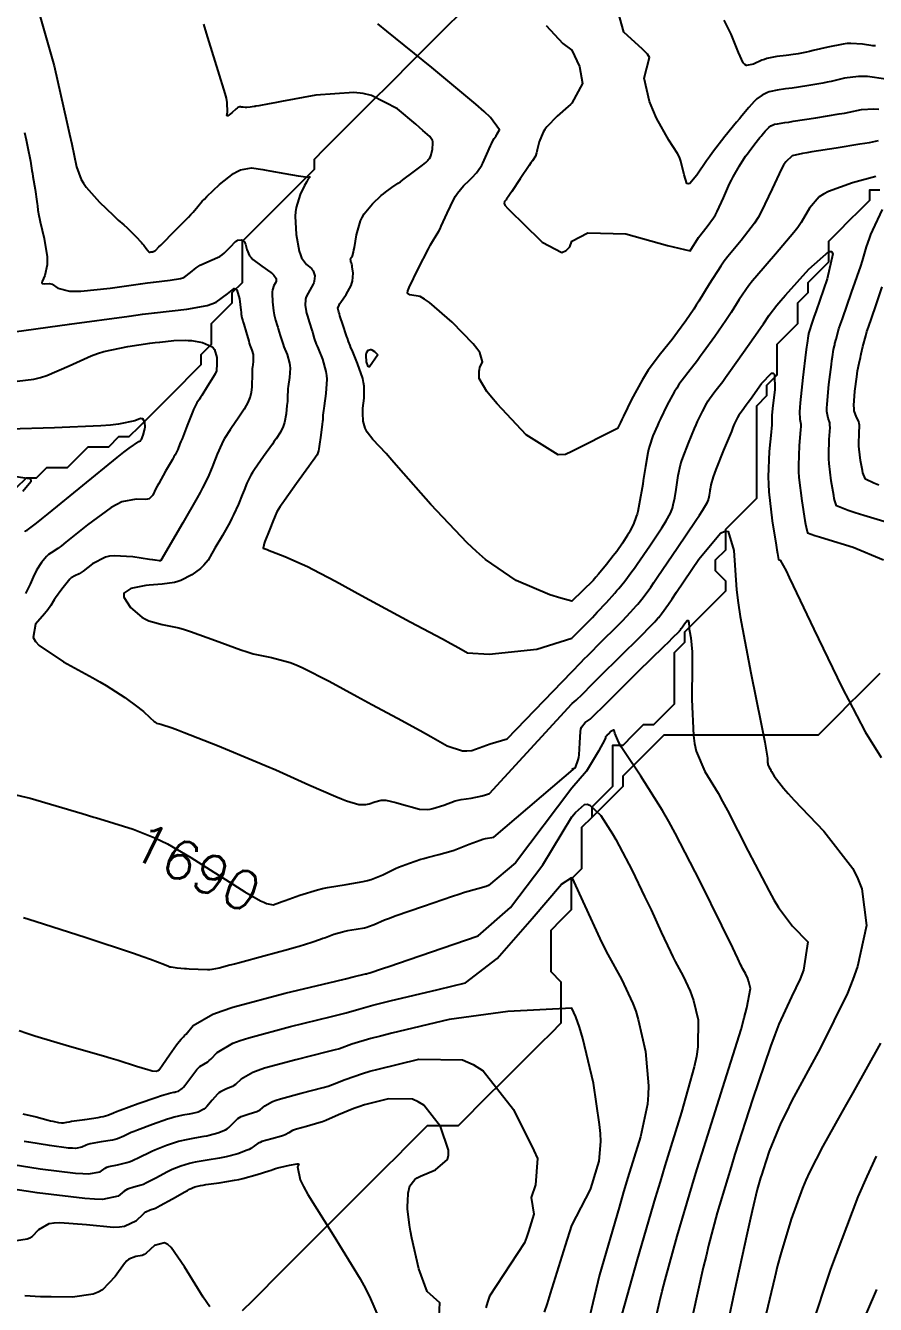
# Model space of a CAD drawing. Header units: metres. Extents: x 837475 to 838479, y 1189012 to 1191015.
# Drawn here: x 837946.9 to 838029.5, y 1190327.7 to 1190452 of the extents above; entities that cross this region are included whole.
import ezdxf

# ---------------------------------------------------------------- set-up
doc = ezdxf.new("R2010")
doc.units = ezdxf.units.M
doc.header["$LTSCALE"] = 0.3
for name, color, linetype in [('COTAS 10', 1, 'Continuous'), ('COTAS INT', 252, 'Continuous'), ('DRENAJE', 5, 'Continuous')]:
    doc.layers.add(name, color=color, linetype=linetype)
doc.styles.get("Standard").update_dxf_attribs({"font": 'simplex.shx'})

msp = doc.modelspace()

# ---------------------------------------------------------------- linework, layer by layer
at = {"layer": 'COTAS 10'}
for points in [[(838029.79, 1190440.8), (838028.89, 1190440.62), (838028.48, 1190440.55), (838028, 1190440.47), (838025.68, 1190440.1), (838023.34, 1190439.72), (838022.84, 1190439.63), (838022.42, 1190439.56), (838021.43, 1190439.35), (838020.8, 1190438.77), (838020.59, 1190438.45), (838020.38, 1190438.07), (838019.48, 1190436.12), (838018.42, 1190433.9), (838018.1, 1190433.34), (838017.77, 1190432.81), (838016.47, 1190431.12), (838015.16, 1190429.55), (838014.82, 1190429.09), (838014.48, 1190428.62), (838013.35, 1190426.87), (838012.35, 1190425.21), (838012.1, 1190424.81), (838011.86, 1190424.44), (838011.09, 1190423.29), (838010.29, 1190422.19), (838010.03, 1190421.85), (838009.75, 1190421.5), (838008.63, 1190420.09), (838007.44, 1190418.49), (838007.13, 1190418.02), (838006.83, 1190417.53), (838005.82, 1190415.66), (838005.02, 1190414.03), (838004.86, 1190413.7), (838004.72, 1190413.42), (838004.44, 1190412.82), (838000, 1190410.59), (837999.4, 1190410.32), (837998.67, 1190410.28), (837995.56, 1190412.21), (837992.75, 1190415.23), (837992.21, 1190415.87), (837991.76, 1190416.42), (837991.01, 1190417.71), (837991, 1190418.4), (837991.03, 1190418.58), (837991.07, 1190418.75), (837991.31, 1190419.32), (837991.05, 1190420.23), (837990.78, 1190420.62), (837990.42, 1190421.07), (837988.38, 1190423.16), (837986.16, 1190425.07), (837985.69, 1190425.41), (837985.27, 1190425.66), (837984.27, 1190425.83), (837984.03, 1190425.99), (837984.08, 1190426.22), (837984.2, 1190426.54), (837985.06, 1190428.37), (837986.07, 1190430.3), (837986.27, 1190430.68), (837986.45, 1190431), (837986.82, 1190431.59), (837987.09, 1190432.01), (837987.2, 1190432.23), (837987.32, 1190432.49), (837987.89, 1190433.76), (837988.53, 1190435.12), (837988.71, 1190435.42), (837988.88, 1190435.7), (837989.49, 1190436.44), (837990.05, 1190436.97), (837990.19, 1190437.1), (837990.32, 1190437.24), (837990.75, 1190437.7), (837991.14, 1190438.24), (837991.25, 1190438.43), (837991.36, 1190438.63), (837991.76, 1190439.5), (837992.11, 1190440.33), (837992.2, 1190440.51), (837992.27, 1190440.66), (837992.47, 1190441.03), (837992.64, 1190441.3), (837992.69, 1190441.39), (837992.75, 1190441.48), (837992.96, 1190441.87), (837992.1, 1190443.06), (837991.48, 1190443.66), (837990.68, 1190444.37), (837986.41, 1190447.92), (837982.03, 1190451.46), (837981.16, 1190452.17)], [(838029.83, 1190407.34), (838029.37, 1190407.51), (838028.54, 1190407.92), (838028.35, 1190408.35), (838028.3, 1190408.53), (838028.25, 1190408.74), (838028.06, 1190409.71), (838027.93, 1190410.82), (838027.91, 1190411.11), (838027.91, 1190411.39), (838027.94, 1190412.35), (838027.96, 1190413.15), (838027.94, 1190413.33), (838027.9, 1190413.5), (838027.67, 1190413.95), (838027.46, 1190414.54), (838027.43, 1190414.79), (838027.42, 1190415.08), (838027.52, 1190416.45), (838027.69, 1190417.85), (838027.74, 1190418.16), (838027.78, 1190418.44), (838027.93, 1190419.18), (838028.06, 1190419.74), (838028.1, 1190419.92), (838028.14, 1190420.1), (838028.29, 1190420.8), (838028.57, 1190421.85), (838028.69, 1190422.25), (838028.84, 1190422.69), (838029.51, 1190424.65), (838030.17, 1190426.62)], [(837945.29, 1190417.35), (837947.72, 1190417.64), (837948.36, 1190417.79), (837948.99, 1190417.98), (837951.15, 1190418.92), (837953.29, 1190419.91), (837953.91, 1190420.13), (837954.53, 1190420.32), (837956.86, 1190420.82), (837959, 1190421.12), (837959.5, 1190421.18), (837959.97, 1190421.24), (837961.33, 1190421.39), (837962.43, 1190421.42), (837962.73, 1190421.4), (837963.04, 1190421.38), (837964.11, 1190421.2), (837964.97, 1190420.82), (837965.14, 1190420.67), (837965.27, 1190420.5), (837965.49, 1190419.73), (837965.49, 1190418.98), (837965.49, 1190418.83), (837965.48, 1190418.7), (837965.47, 1190418.43), (837965.33, 1190418.14), (837965.25, 1190417.99), (837965.14, 1190417.81), (837964.6, 1190416.94), (837964.04, 1190416.05), (837963.92, 1190415.86), (837963.82, 1190415.7), (837963.57, 1190415.34), (837963.34, 1190414.89), (837963.25, 1190414.67), (837963.14, 1190414.41), (837962.62, 1190413.13), (837962.12, 1190411.84), (837962.01, 1190411.57), (837961.92, 1190411.33), (837961.7, 1190410.79), (837961.45, 1190410.28), (837961.33, 1190410.07), (837961.19, 1190409.82), (837960.53, 1190408.68), (837959.86, 1190407.49), (837959.72, 1190407.23), (837959.59, 1190406.99), (837959.29, 1190406.34), (837958.93, 1190406), (837958.77, 1190405.95), (837958.58, 1190405.92), (837957.66, 1190405.97), (837956.27, 1190405.7), (837955.78, 1190405.46), (837955.24, 1190405.16), (837952.95, 1190403.48), (837950.83, 1190401.77), (837950.41, 1190401.44), (837950.06, 1190401.18), (837949.39, 1190400.74), (837949.14, 1190400.59), (837949.04, 1190400.5), (837948.94, 1190400.39), (837948.48, 1190399.82), (837947.99, 1190399.07), (837947.87, 1190398.84), (837947.75, 1190398.61), (837947.35, 1190397.71), (837946.9, 1190396.78)], [(838000, 1190379.7), (838000.35, 1190379.88), (838000.63, 1190380.61), (838000.68, 1190380.85), (838000.72, 1190381.12), (838000.77, 1190382.27), (838000.84, 1190383.36), (838000.89, 1190383.59), (838000.95, 1190383.79), (838001.29, 1190384.24), (838001.69, 1190384.51), (838001.79, 1190384.59), (838001.89, 1190384.68), (838002.22, 1190384.99), (838003.07, 1190385.84), (838003.49, 1190386.26), (838003.99, 1190386.76), (838006.5, 1190389.23), (838008.95, 1190391.64), (838009.42, 1190392.1), (838009.8, 1190392.48), (838010.43, 1190393.1), (838010.47, 1190393.14), (838010.48, 1190393.15), (838010.48, 1190393.16), (838010.51, 1190393.19), (838010.59, 1190393.31), (838010.64, 1190393.38), (838010.69, 1190393.45), (838010.96, 1190393.85), (838011.22, 1190394.16), (838011.27, 1190394.18), (838011.31, 1190394.18), (838011.37, 1190393.95), (838011.4, 1190393.48), (838011.42, 1190393.33), (838011.45, 1190393.17), (838011.58, 1190392.49), (838011.69, 1190391.12), (838011.7, 1190390.52), (838011.71, 1190389.82), (838011.68, 1190386.48), (838011.83, 1190383), (838011.94, 1190382.2), (838012.1, 1190381.48), (838012.94, 1190379.48), (838014.22, 1190377.37), (838014.66, 1190376.57), (838015.14, 1190375.69), (838017.14, 1190371.74), (838019.17, 1190367.86), (838019.65, 1190367.02), (838020.1, 1190366.27), (838021.46, 1190364.44), (838022.93, 1190362.93), (838022.52, 1190360.17), (838022.37, 1190359.76), (838022.2, 1190359.33), (838021.34, 1190357.59), (838020.12, 1190354.91), (838019.72, 1190353.88), (838019.3, 1190352.74), (838017.56, 1190347.59), (838015.86, 1190342.28), (838015.48, 1190341.04), (838015.12, 1190339.9), (838014.13, 1190336.58), (838013.3, 1190333.42), (838013.05, 1190332.37), (838012.78, 1190331.25), (838011.74, 1190326.58)], [(837942.31, 1190378.06), (837947.36, 1190376.89), (837952.41, 1190375.4), (837953.55, 1190375.05), (837953.8, 1190374.98), (837954.57, 1190374.74), (837957.36, 1190373.87), (837959.48, 1190373.04), (837960.09, 1190372.75), (837960.7, 1190372.44), (837962.98, 1190371.12), (837965.21, 1190369.71), (837965.79, 1190369.34), (837966.35, 1190368.99), (837968.24, 1190367.8), (837969.74, 1190366.92), (837970.06, 1190366.77), (837970.34, 1190366.65), (837970.83, 1190366.56), (837970.98, 1190366.54), (837971.6, 1190366.76), (837971.86, 1190366.85), (837972.16, 1190366.96), (837973.58, 1190367.47), (837975.29, 1190367.99), (837975.78, 1190368.11), (837976.27, 1190368.22), (837978.07, 1190368.51), (837979.74, 1190368.78), (837980.14, 1190368.88), (837980.51, 1190368.99), (837981.63, 1190369.45), (837982.6, 1190369.94), (837982.88, 1190370.07), (837983.16, 1190370.19), (837984.22, 1190370.59), (837985.33, 1190370.95), (837985.63, 1190371.04), (837985.95, 1190371.13), (837987.09, 1190371.43), (837988.25, 1190371.75), (837988.57, 1190371.85), (837988.89, 1190371.96), (837990.04, 1190372.41), (837991.11, 1190372.82), (837991.37, 1190372.9), (837991.62, 1190372.96), (837992.43, 1190373.09), (838000.35, 1190379.88)], [(837944.89, 1190341.4), (837948.34, 1190340.87), (837951.78, 1190340.44), (837952.47, 1190340.39), (837953.04, 1190340.38), (837954.16, 1190340.58), (837954.64, 1190340.93), (837954.81, 1190341.01), (837955.01, 1190341.08), (837955.84, 1190341.26), (837956.76, 1190341.46), (837957, 1190341.53), (837957.23, 1190341.62), (837958.05, 1190342.01), (837958.92, 1190342.46), (837959.19, 1190342.58), (837959.48, 1190342.71), (837960.62, 1190343.16), (837961.79, 1190343.54), (837962.09, 1190343.62), (837962.39, 1190343.69), (837963.37, 1190343.88), (837964.28, 1190344.02), (837964.52, 1190344.07), (837964.76, 1190344.12), (837965.61, 1190344.36), (837966.34, 1190344.66), (837966.51, 1190344.76), (837966.67, 1190344.87), (837967.1, 1190345.31), (837967.54, 1190345.74), (837967.7, 1190345.84), (837967.88, 1190345.93), (837968.64, 1190346.19), (837969.4, 1190346.44), (837969.58, 1190346.52), (837969.73, 1190346.6), (837970.18, 1190346.97), (837970.93, 1190347.4), (837971.28, 1190347.53), (837971.69, 1190347.67), (837973.71, 1190348.21), (837975.83, 1190348.77), (837976.32, 1190348.91), (837976.76, 1190349.06), (837977.98, 1190349.54), (837979.65, 1190350.13), (837980.36, 1190350.34), (837981.2, 1190350.56), (837985.13, 1190351.53), (837989.38, 1190351.44), (837990.41, 1190351), (837991.38, 1190350.38), (837994.34, 1190346.63), (837996.32, 1190342.64), (837996.66, 1190341.86), (837996.48, 1190339.31), (837996.05, 1190338.07), (837996.3, 1190336.46), (837995.78, 1190334.75), (837995.6, 1190334.19), (837995.39, 1190333.66), (837992, 1190328.48), (837991.81, 1190327.9), (837991.65, 1190327.33)]]:
    msp.add_lwpolyline(points, dxfattribs=at)
at = {"layer": 'COTAS INT'}
for points in [[(838030.52, 1190446.8), (838028.74, 1190447.04), (838028.3, 1190447.06), (838027.88, 1190447.05), (838026.51, 1190446.88), (838025.21, 1190446.58), (838024.81, 1190446.5), (838024.41, 1190446.42), (838022.85, 1190446.15), (838021.41, 1190445.93), (838021.08, 1190445.88), (838020.78, 1190445.84), (838019.95, 1190445.72), (838019.34, 1190445.6), (838019.18, 1190445.55), (838019.02, 1190445.5), (838018.5, 1190445.24), (838018, 1190444.87), (838017.86, 1190444.75), (838017.71, 1190444.61), (838017.2, 1190444.05), (838016.52, 1190443.23), (838016.29, 1190442.94), (838016.02, 1190442.61), (838014.88, 1190441.21), (838013.68, 1190439.66), (838013.37, 1190439.25), (838013.09, 1190438.85), (838012.16, 1190437.46), (838011.46, 1190436.66), (838011.32, 1190436.62), (838011.19, 1190436.66), (838010.92, 1190437.49), (838010.61, 1190438.84), (838010.46, 1190439.21), (838010.28, 1190439.57), (838009.43, 1190440.88), (838008.25, 1190442.99), (838007.87, 1190443.86), (838007.56, 1190444.61), (838007.04, 1190446.9), (838007.54, 1190448.89), (838007.37, 1190449.22), (838006.87, 1190449.72), (838005.05, 1190451.38), (838004.28, 1190454.16)], [(837948.21, 1190453.32), (837949.68, 1190448.08), (837950.94, 1190442.61), (837951.2, 1190441.46), (837951.41, 1190440.48), (837951.86, 1190438.28), (837952.31, 1190437.05), (837952.53, 1190436.69), (837952.8, 1190436.31), (837954.1, 1190434.85), (837955.42, 1190433.58), (837955.69, 1190433.32), (837955.93, 1190433.1), (837956.45, 1190432.64), (837956.79, 1190432.33), (837956.91, 1190432.22), (837957.05, 1190432.09), (837957.62, 1190431.5), (837958.17, 1190430.91), (837958.29, 1190430.78), (837958.4, 1190430.66), (837958.65, 1190430.34), (837958.79, 1190430.15), (837958.81, 1190430.11), (837958.84, 1190430.08), (837958.89, 1190430.01), (837958.95, 1190429.99), (837958.97, 1190429.99), (837958.99, 1190429.99), (837959.1, 1190430), (837959.21, 1190430.01), (837959.24, 1190430.02), (837959.26, 1190430.02), (837959.32, 1190430.03), (837959.36, 1190430.03), (837959.37, 1190430.04), (837959.38, 1190430.04), (837959.4, 1190430.06), (837959.42, 1190430.07), (837959.43, 1190430.08), (837959.44, 1190430.08), (837959.47, 1190430.1), (837959.51, 1190430.12), (837959.52, 1190430.12), (837959.53, 1190430.13), (837959.56, 1190430.16), (837959.87, 1190430.48), (837960.06, 1190430.67), (837961.5, 1190432.11), (837962.74, 1190433.37), (837962.99, 1190433.64), (837963.21, 1190433.87), (837963.65, 1190434.41), (837964.09, 1190434.92), (837964.3, 1190435.14), (837964.54, 1190435.38), (837965.76, 1190436.55), (837967.12, 1190437.63), (837967.47, 1190437.83), (837967.8, 1190437.98), (837968.87, 1190438.16), (837969.97, 1190438.01), (837970.31, 1190437.95), (837970.67, 1190437.89), (837972.11, 1190437.63), (837973.4, 1190437.39), (837973.67, 1190437.35), (837973.89, 1190437.32), (837974.36, 1190437.28), (837974.52, 1190437.29), (837974.54, 1190437.29), (837974.55, 1190437.28), (837974.52, 1190437.23), (837974.44, 1190437.16), (837974.42, 1190437.14), (837974.41, 1190437.12), (837974.35, 1190437.05), (837974.21, 1190436.78), (837974.13, 1190436.63), (837974.04, 1190436.46), (837973.59, 1190435.57), (837973.2, 1190434.31), (837973.14, 1190433.9), (837973.11, 1190433.47), (837973.21, 1190431.7), (837973.52, 1190430.07), (837973.62, 1190429.73), (837973.74, 1190429.44), (837974.23, 1190428.77), (837974.69, 1190428.39), (837974.78, 1190428.27), (837974.86, 1190428.15), (837975.02, 1190427.68), (837974.98, 1190427.16), (837974.94, 1190427.01), (837974.88, 1190426.86), (837974.55, 1190426.29), (837974.22, 1190425.71), (837974.17, 1190425.55), (837974.12, 1190425.39), (837974.09, 1190424.83), (837974.18, 1190424.22), (837974.22, 1190424.04), (837974.27, 1190423.85), (837974.5, 1190423.1), (837974.73, 1190422.4), (837974.79, 1190422.23), (837974.84, 1190422.07), (837974.98, 1190421.59), (837975.17, 1190421.04), (837975.25, 1190420.84), (837975.34, 1190420.61), (837975.76, 1190419.58), (837976.11, 1190418.36), (837976.16, 1190418), (837976.19, 1190417.63), (837976.1, 1190416.24), (837975.93, 1190415.03), (837975.89, 1190414.78), (837975.87, 1190414.57), (837975.82, 1190414.12), (837975.79, 1190413.69), (837975.77, 1190413.5), (837975.75, 1190413.27), (837975.61, 1190412.17), (837975.45, 1190411.07), (837975.41, 1190410.85), (837975.37, 1190410.66), (837975.25, 1190410.26), (837974.88, 1190409.73), (837974.68, 1190409.46), (837974.44, 1190409.13), (837973.26, 1190407.49), (837972.08, 1190405.84), (837971.85, 1190405.52), (837971.66, 1190405.25), (837971.33, 1190404.73), (837971.18, 1190404.35), (837971.1, 1190404.17), (837971.02, 1190403.95), (837970.58, 1190402.89), (837970.18, 1190401.86), (837970.11, 1190401.66), (837970.06, 1190401.49), (837970.02, 1190401.21), (837970.39, 1190401.06), (837970.59, 1190400.98), (837970.84, 1190400.88), (837972.1, 1190400.39), (837973.81, 1190399.66), (837974.33, 1190399.41), (837974.88, 1190399.14), (837977.05, 1190397.98), (837979.56, 1190396.59), (837980.33, 1190396.17), (837981.13, 1190395.74), (837984.28, 1190394.05), (837987.43, 1190392.37), (837988.23, 1190391.94), (837989.01, 1190391.52), (837989.87, 1190391.04), (837991.98, 1190390.91), (837996.62, 1190391.38), (838000, 1190392.44), (838000.07, 1190392.51), (838000.33, 1190392.79), (838001.2, 1190393.65), (838002.01, 1190394.47), (838002.24, 1190394.72), (838002.48, 1190394.97), (838003.36, 1190395.92), (838004.18, 1190396.84), (838004.38, 1190397.07), (838004.57, 1190397.29), (838005.17, 1190398), (838005.85, 1190398.92), (838006.1, 1190399.27), (838006.37, 1190399.66), (838007.59, 1190401.44), (838008.74, 1190403.18), (838008.97, 1190403.54), (838009.17, 1190403.86), (838009.6, 1190404.6), (838009.78, 1190405.08), (838009.82, 1190405.24), (838009.86, 1190405.4), (838010.01, 1190406.1), (838010.14, 1190406.9), (838010.18, 1190407.13), (838010.21, 1190407.36), (838010.34, 1190408.25), (838010.58, 1190409.3), (838010.68, 1190409.63), (838010.79, 1190409.99), (838011.33, 1190411.42), (838011.94, 1190412.84), (838012.08, 1190413.18), (838012.23, 1190413.51), (838012.69, 1190414.5), (838013.14, 1190415.31), (838013.27, 1190415.52), (838013.4, 1190415.72), (838013.91, 1190416.42), (838014.67, 1190417.41), (838014.95, 1190417.79), (838015.27, 1190418.24), (838016.7, 1190420.25), (838018.09, 1190422.23), (838018.38, 1190422.64), (838018.62, 1190423.01), (838019.17, 1190423.84), (838019.93, 1190424.82), (838020.32, 1190425.27), (838020.77, 1190425.79), (838023.04, 1190428.33), (838024.99, 1190430.04), (838025.25, 1190430.03), (838025.38, 1190429.83), (838024.83, 1190427.37), (838023.74, 1190424.27), (838023.53, 1190423.67), (838023.36, 1190423.17), (838023.06, 1190422.26), (838023.02, 1190422.08), (838023.01, 1190422.03), (838023, 1190421.99), (838022.97, 1190421.84), (838022.87, 1190421.14), (838022.82, 1190420.75), (838022.76, 1190420.26), (838022.47, 1190417.8), (838022.21, 1190415.34), (838022.17, 1190414.86), (838022.14, 1190414.46), (838022.18, 1190413.75), (838022.25, 1190413.27), (838022.25, 1190413.02), (838022.24, 1190412.71), (838022.11, 1190411.19), (838022.03, 1190409.23), (838022.05, 1190408.65), (838022.08, 1190408.06), (838022.35, 1190405.81), (838022.66, 1190403.9), (838022.73, 1190403.53), (838022.79, 1190403.23), (838022.91, 1190402.7), (838023.63, 1190402.43), (838024.06, 1190402.29), (838024.6, 1190402.13), (838027.36, 1190401.29), (838030.31, 1190400.05)], [(838029.52, 1190450.04), (838029.25, 1190450.05), (838028.26, 1190450.19), (838027.12, 1190450.27), (838026.76, 1190450.25), (838026.39, 1190450.21), (838024.88, 1190449.92), (838023.45, 1190449.57), (838023.12, 1190449.49), (838022.82, 1190449.43), (838022, 1190449.27), (838021.3, 1190449.17), (838021.08, 1190449.14), (838020.85, 1190449.1), (838019.92, 1190448.99), (838018.96, 1190448.8), (838018.72, 1190448.72), (838018.48, 1190448.63), (838017.67, 1190448.24), (838016.97, 1190448.13), (838016.81, 1190448.23), (838016.65, 1190448.38), (838016.19, 1190449.4), (838015.48, 1190451.18), (838015.17, 1190451.82), (838014.81, 1190452.52)], [(838029.55, 1190437.32), (838027.27, 1190436.71), (838024.94, 1190435.89), (838024.46, 1190435.63), (838024.04, 1190435.35), (838023.1, 1190434.25), (838022.3, 1190432.85), (838021.97, 1190432.38), (838021.58, 1190431.88), (838019.8, 1190429.78), (838017.98, 1190427.69), (838017.58, 1190427.19), (838017.21, 1190426.73), (838016.26, 1190425.36), (838015.49, 1190424.11), (838015.24, 1190423.73), (838014.97, 1190423.33), (838013.9, 1190421.77), (838012.78, 1190420.21), (838012.49, 1190419.82), (838012.21, 1190419.45), (838011.27, 1190418.25), (838010.42, 1190417.11), (838010.2, 1190416.77), (838009.98, 1190416.42), (838009.25, 1190415.08), (838008.62, 1190413.77), (838008.47, 1190413.44), (838008.33, 1190413.13), (838007.89, 1190412.12), (838007.55, 1190411.11), (838007.46, 1190410.79), (838007.38, 1190410.46), (838007.15, 1190409.15), (838006.94, 1190407.78), (838006.89, 1190407.42), (838006.83, 1190407.06), (838006.63, 1190405.84), (838006.41, 1190404.77), (838006.34, 1190404.51), (838006.27, 1190404.27), (838006, 1190403.53), (838005.65, 1190402.86), (838005.54, 1190402.67), (838005.42, 1190402.46), (838004.93, 1190401.7), (838004.37, 1190400.89), (838004.2, 1190400.66), (838004.03, 1190400.44), (838003.38, 1190399.6), (838002.61, 1190398.67), (838002.35, 1190398.38), (838002.09, 1190398.07), (838000, 1190396.06), (837998.95, 1190396.33), (837997.86, 1190396.66), (837994.59, 1190398.04), (837991.63, 1190400.11), (837990.74, 1190400.87), (837989.83, 1190401.72), (837986.29, 1190405.45), (837983.17, 1190409.02), (837982.51, 1190409.76), (837981.95, 1190410.39), (837980.68, 1190411.78), (837980.12, 1190412.48), (837980.01, 1190412.67), (837979.91, 1190412.86), (837979.71, 1190413.55), (837979.68, 1190414.31), (837979.69, 1190414.55), (837979.7, 1190414.8), (837979.81, 1190415.79), (837979.82, 1190416.96), (837979.76, 1190417.31), (837979.68, 1190417.69), (837979.18, 1190419.15), (837978.65, 1190420.44), (837978.54, 1190420.69), (837978.45, 1190420.9), (837978.3, 1190421.3), (837978.2, 1190421.61), (837978.15, 1190421.76), (837978.09, 1190421.95), (837977.78, 1190422.86), (837977.47, 1190423.79), (837977.41, 1190423.99), (837977.36, 1190424.15), (837977.27, 1190424.52), (837977.38, 1190424.83), (837977.45, 1190424.97), (837977.55, 1190425.13), (837978.06, 1190425.87), (837978.55, 1190426.72), (837978.63, 1190426.95), (837978.7, 1190427.17), (837978.75, 1190427.95), (837978.67, 1190428.56), (837978.65, 1190428.68), (837978.63, 1190428.77), (837978.59, 1190428.94), (837978.55, 1190428.98), (837978.55, 1190429), (837978.54, 1190429.02), (837978.52, 1190429.13), (837978.51, 1190429.25), (837978.51, 1190429.27), (837978.52, 1190429.3), (837978.54, 1190429.38), (837978.59, 1190429.46), (837978.6, 1190429.49), (837978.61, 1190429.51), (837978.68, 1190429.61), (837978.78, 1190429.99), (837978.82, 1190430.19), (837978.87, 1190430.43), (837979.08, 1190431.65), (837979.47, 1190433.03), (837979.63, 1190433.36), (837979.81, 1190433.69), (837980.62, 1190434.69), (837981.49, 1190435.47), (837981.7, 1190435.65), (837981.9, 1190435.81), (837982.5, 1190436.25), (837983.13, 1190436.68), (837983.35, 1190436.83), (837983.59, 1190437), (837984.59, 1190437.75), (837985.49, 1190438.44), (837985.67, 1190438.58), (837985.81, 1190438.7), (837986.05, 1190438.91), (837986.09, 1190438.97), (837986.1, 1190438.99), (837986.12, 1190439.01), (837986.18, 1190439.07), (837986.27, 1190439.25), (837986.3, 1190439.34), (837986.33, 1190439.45), (837986.46, 1190439.98), (837986.51, 1190440.56), (837986.49, 1190440.7), (837986.46, 1190440.83), (837986.22, 1190441.21), (837985.53, 1190441.82), (837985.21, 1190442.09), (837984.84, 1190442.41), (837983.06, 1190443.92), (837980.54, 1190445.21), (837979.71, 1190445.39), (837978.82, 1190445.5), (837975.12, 1190445.24), (837971.79, 1190444.61), (837971.13, 1190444.49), (837970.59, 1190444.39), (837969.58, 1190444.21), (837969.3, 1190444.17), (837969.22, 1190444.15), (837969.12, 1190444.14), (837968.76, 1190444.09), (837968.42, 1190444.05), (837968.34, 1190444.05), (837968.27, 1190444.05), (837968.07, 1190444.06), (837967.92, 1190444.09), (837967.88, 1190444.09), (837967.84, 1190444.1), (837967.73, 1190444.11), (837967.55, 1190444.03), (837967.47, 1190443.97), (837967.38, 1190443.9), (837966.95, 1190443.51), (837966.57, 1190443.23), (837966.51, 1190443.22), (837966.48, 1190443.25), (837966.53, 1190443.59), (837966.51, 1190444.53), (837966.43, 1190444.94), (837966.32, 1190445.41), (837965.65, 1190447.61), (837964.76, 1190450.42), (837964.5, 1190451.27), (837964.24, 1190452.15)], [(837997.51, 1190452.01), (837999.14, 1190450.26), (838000, 1190449.6), (838000.76, 1190448.03), (838001.05, 1190446.37), (838000, 1190444.45), (837999.87, 1190444.34), (837999.64, 1190444.14), (837998.59, 1190443.21), (837997.59, 1190442.17), (837997.38, 1190441.9), (837997.21, 1190441.63), (837996.82, 1190440.69), (837996.65, 1190439.93), (837996.61, 1190439.77), (837996.57, 1190439.63), (837996.46, 1190439.31), (837996.18, 1190438.87), (837996.03, 1190438.65), (837995.86, 1190438.4), (837995, 1190437.12), (837994.16, 1190435.88), (837994, 1190435.64), (837993.87, 1190435.45), (837993.66, 1190435.13), (837993.63, 1190435.08), (837993.61, 1190435.06), (837993.59, 1190435.03), (837993.47, 1190434.9), (837993.44, 1190434.71), (837993.46, 1190434.64), (837993.5, 1190434.56), (837993.77, 1190434.23), (837994.5, 1190433.5), (837994.84, 1190433.17), (837995.23, 1190432.79), (837997.12, 1190430.94), (837999.04, 1190429.96), (837999.46, 1190430.13), (837999.82, 1190430.48), (838000, 1190431.05), (838001.57, 1190431.86), (838005.24, 1190431.76), (838009.31, 1190430.64), (838011.51, 1190430.12), (838011.75, 1190430.52), (838012.05, 1190430.99), (838012.33, 1190431.4), (838013.15, 1190432.47), (838013.79, 1190433.33), (838013.96, 1190433.62), (838014.13, 1190433.94), (838014.74, 1190435.25), (838015.34, 1190436.62), (838015.51, 1190436.97), (838015.68, 1190437.3), (838016.3, 1190438.38), (838016.9, 1190439.31), (838017.07, 1190439.54), (838017.23, 1190439.77), (838017.8, 1190440.52), (838018.29, 1190441.12), (838018.4, 1190441.26), (838018.5, 1190441.39), (838018.79, 1190441.74), (838019.02, 1190441.98), (838019.08, 1190442.04), (838019.14, 1190442.09), (838019.35, 1190442.25), (838019.58, 1190442.36), (838019.65, 1190442.39), (838019.71, 1190442.41), (838019.98, 1190442.46), (838020.72, 1190442.57), (838021.09, 1190442.63), (838021.53, 1190442.7), (838023.71, 1190443.04), (838026, 1190443.42), (838026.51, 1190443.5), (838026.96, 1190443.59), (838028.15, 1190443.84), (838029.36, 1190443.9), (838029.84, 1190443.87)], [(837946.81, 1190441.61), (837946.97, 1190440.89), (837947.1, 1190440.26), (837947.39, 1190438.83), (837947.53, 1190437.92), (837947.58, 1190437.63), (837947.63, 1190437.32), (837947.84, 1190436.06), (837948.02, 1190434.91), (837948.05, 1190434.68), (837948.08, 1190434.48), (837948.12, 1190434.06), (837948.2, 1190433.53), (837948.26, 1190433.26), (837948.33, 1190432.93), (837948.71, 1190431.29), (837949.01, 1190429.53), (837949.03, 1190429.12), (837949.03, 1190428.75), (837948.78, 1190427.72), (837948.52, 1190427.11), (837948.51, 1190427), (837948.52, 1190426.93), (837948.77, 1190426.91), (837949.22, 1190426.94), (837949.36, 1190426.91), (837949.5, 1190426.85), (837950.05, 1190426.49), (837951.19, 1190426.19), (837951.7, 1190426.18), (837952.29, 1190426.19), (837955.14, 1190426.48), (837958.1, 1190426.89), (837958.77, 1190426.98), (837959.36, 1190427.06), (837960.96, 1190427.24), (837961.97, 1190427.42), (837962.2, 1190427.49), (837962.41, 1190427.58), (837962.96, 1190427.99), (837963.5, 1190428.46), (837963.69, 1190428.58), (837963.9, 1190428.7), (837964.83, 1190429.12), (837965.78, 1190429.57), (837966.01, 1190429.72), (837966.22, 1190429.87), (837966.84, 1190430.49), (837967.32, 1190431), (837967.44, 1190431.09), (837967.55, 1190431.15), (837967.91, 1190431.18), (837968.18, 1190430.97), (837968.24, 1190430.87), (837968.29, 1190430.76), (837968.41, 1190430.25), (837968.69, 1190429.63), (837968.83, 1190429.45), (837969, 1190429.27), (837969.88, 1190428.6), (837970.74, 1190428), (837970.91, 1190427.87), (837971.05, 1190427.75), (837971.28, 1190427.41), (837971.27, 1190427.15), (837971.25, 1190427.07), (837971.22, 1190427), (837971.05, 1190426.72), (837970.9, 1190426.3), (837970.88, 1190426.13), (837970.87, 1190425.95), (837970.9, 1190425.14), (837971.01, 1190424.28), (837971.04, 1190424.08), (837971.08, 1190423.9), (837971.22, 1190423.35), (837971.38, 1190422.84), (837971.43, 1190422.69), (837971.48, 1190422.53), (837971.66, 1190421.89), (837971.88, 1190421.19), (837971.95, 1190420.99), (837972.03, 1190420.78), (837972.33, 1190420.02), (837972.57, 1190419.2), (837972.6, 1190418.96), (837972.62, 1190418.71), (837972.56, 1190417.79), (837972.45, 1190416.92), (837972.42, 1190416.72), (837972.41, 1190416.53), (837972.38, 1190415.99), (837972.36, 1190415.46), (837972.34, 1190415.27), (837972.32, 1190415.08), (837972.23, 1190414.26), (837972.07, 1190413.43), (837972.02, 1190413.23), (837971.96, 1190413.04), (837971.7, 1190412.49), (837971.26, 1190411.84), (837971.09, 1190411.59), (837970.9, 1190411.32), (837970.03, 1190410.1), (837969.17, 1190408.86), (837968.98, 1190408.57), (837968.82, 1190408.3), (837968.43, 1190407.53), (837968.16, 1190406.84), (837968.07, 1190406.62), (837967.98, 1190406.4), (837967.61, 1190405.49), (837967.13, 1190404.43), (837966.96, 1190404.1), (837966.79, 1190403.76), (837966.04, 1190402.42), (837965.32, 1190401.19), (837965.16, 1190400.91), (837965.02, 1190400.67), (837964.65, 1190400.03), (837964.25, 1190399.54), (837964.09, 1190399.39), (837963.91, 1190399.23), (837963.06, 1190398.61), (837962.02, 1190398.07), (837961.71, 1190397.96), (837961.39, 1190397.87), (837960.18, 1190397.7), (837958.94, 1190397.6), (837958.61, 1190397.56), (837958.29, 1190397.51), (837957.16, 1190397.27), (837956.48, 1190396.82), (837956.45, 1190396.64), (837956.47, 1190396.43), (837957.11, 1190395.44), (837958.22, 1190394.49), (837958.56, 1190394.29), (837958.9, 1190394.12), (837960.2, 1190393.78), (837961.82, 1190393.45), (837962.36, 1190393.29), (837962.95, 1190393.11), (837965.37, 1190392.21), (837967.84, 1190391.3), (837968.44, 1190391.11), (837969.02, 1190390.94), (837970.81, 1190390.56), (837972.64, 1190390.07), (837973.22, 1190389.85), (837973.85, 1190389.58), (837976.42, 1190388.28), (837979.14, 1190386.77), (837979.87, 1190386.38), (837980.58, 1190385.99), (837983.05, 1190384.66), (837985.25, 1190383.47), (837985.78, 1190383.17), (837986.29, 1190382.89), (837987.88, 1190381.97), (837989.37, 1190381.5), (837989.81, 1190381.49), (837990.28, 1190381.54), (837992.08, 1190382.18), (837993.73, 1190382.65), (838000, 1190389.17), (838000.89, 1190390.1), (838001.21, 1190390.43), (838001.55, 1190390.78), (838002.96, 1190392.18), (838004.32, 1190393.53), (838004.63, 1190393.85), (838004.92, 1190394.14), (838005.71, 1190394.98), (838006.28, 1190395.61), (838006.42, 1190395.77), (838006.55, 1190395.92), (838006.95, 1190396.4), (838007.67, 1190397.4), (838007.99, 1190397.87), (838008.38, 1190398.44), (838010.24, 1190401.19), (838012.05, 1190403.89), (838012.4, 1190404.42), (838012.69, 1190404.86), (838013.2, 1190405.67), (838013.28, 1190405.89), (838013.3, 1190405.96), (838013.32, 1190406.04), (838013.39, 1190406.36), (838013.45, 1190406.73), (838013.46, 1190406.84), (838013.48, 1190406.95), (838013.54, 1190407.36), (838013.77, 1190408.14), (838013.89, 1190408.48), (838014.04, 1190408.86), (838014.78, 1190410.72), (838015.54, 1190412.55), (838015.7, 1190412.93), (838015.83, 1190413.24), (838016.13, 1190413.91), (838016.29, 1190414.2), (838016.33, 1190414.27), (838016.38, 1190414.34), (838016.56, 1190414.58), (838016.96, 1190415.12), (838017.14, 1190415.38), (838017.36, 1190415.69), (838018.43, 1190417.2), (838019.41, 1190418.21), (838019.57, 1190418.21), (838019.69, 1190418.09), (838019.72, 1190416.62), (838019.51, 1190414.78), (838019.48, 1190414.43), (838019.45, 1190414.14), (838019.44, 1190413.65), (838019.43, 1190413.15), (838019.41, 1190412.86), (838019.38, 1190412.49), (838019.19, 1190410.6), (838019.09, 1190408.15), (838019.11, 1190407.42), (838019.16, 1190406.68), (838019.49, 1190403.86), (838019.87, 1190401.49), (838019.94, 1190401.03), (838020, 1190400.67), (838020.1, 1190400.09), (838020.12, 1190400.08), (838020.14, 1190400.08), (838020.16, 1190400.07), (838020.25, 1190400.04), (838020.82, 1190398.99), (838021.14, 1190398.34), (838021.53, 1190397.54), (838023.53, 1190393.33), (838025.79, 1190388.62), (838026.35, 1190387.5), (838026.88, 1190386.46), (838028.53, 1190383.33), (838030.06, 1190380.86)], [(838032.7, 1190403.07), (838028.38, 1190404.38), (838027.55, 1190404.64), (838026.87, 1190404.86), (838025.72, 1190405.31), (838025.57, 1190405.79), (838025.51, 1190406.03), (838025.46, 1190406.32), (838025.21, 1190407.76), (838025.01, 1190409.44), (838024.98, 1190409.88), (838024.97, 1190410.31), (838025.03, 1190411.77), (838025.1, 1190412.93), (838025.09, 1190413.17), (838025.07, 1190413.38), (838024.92, 1190413.85), (838024.8, 1190414.5), (838024.8, 1190414.82), (838024.81, 1190415.21), (838024.99, 1190417.12), (838025.23, 1190419.06), (838025.28, 1190419.45), (838025.33, 1190419.79), (838025.45, 1190420.51), (838025.53, 1190420.87), (838025.56, 1190420.98), (838025.58, 1190421.09), (838025.68, 1190421.53), (838025.97, 1190422.52), (838026.12, 1190422.97), (838026.3, 1190423.5), (838027.19, 1190426.07), (838028.08, 1190428.62), (838028.25, 1190429.14), (838028.4, 1190429.58), (838028.65, 1190430.51), (838028.92, 1190431.31), (838029.07, 1190431.68), (838029.25, 1190432.1), (838030.2, 1190434.14)], [(837945.81, 1190422.22), (837951.18, 1190422.97), (837956.99, 1190423.77), (837958.29, 1190423.94), (837959.46, 1190424.09), (837962.6, 1190424.44), (837964.58, 1190424.79), (837965.03, 1190424.94), (837965.44, 1190425.12), (837966.53, 1190425.92), (837967.2, 1190426.43), (837967.34, 1190426.41), (837967.46, 1190426.33), (837967.72, 1190425.44), (837967.83, 1190424.35), (837967.86, 1190424.13), (837967.88, 1190423.95), (837967.94, 1190423.59), (837968.03, 1190423.29), (837968.07, 1190423.16), (837968.12, 1190422.99), (837968.35, 1190422.19), (837968.6, 1190421.33), (837968.66, 1190421.13), (837968.72, 1190420.95), (837968.91, 1190420.45), (837969.02, 1190420.04), (837969.04, 1190419.92), (837969.05, 1190419.8), (837969.02, 1190419.33), (837968.96, 1190418.81), (837968.95, 1190418.66), (837968.94, 1190418.49), (837968.93, 1190417.86), (837968.92, 1190417.22), (837968.91, 1190417.05), (837968.9, 1190416.89), (837968.85, 1190416.34), (837968.7, 1190415.78), (837968.63, 1190415.61), (837968.55, 1190415.43), (837968.15, 1190414.71), (837967.65, 1190413.94), (837967.51, 1190413.73), (837967.36, 1190413.51), (837966.8, 1190412.72), (837966.26, 1190411.87), (837966.11, 1190411.62), (837965.98, 1190411.35), (837965.53, 1190410.33), (837965.14, 1190409.34), (837965.04, 1190409.09), (837964.95, 1190408.86), (837964.66, 1190408.14), (837964.12, 1190407.06), (837963.87, 1190406.61), (837963.58, 1190406.09), (837962.19, 1190403.67), (837960.05, 1190400), (837960.04, 1190400), (837960.04, 1190399.99), (837960.03, 1190399.99), (837960.02, 1190399.98), (837960.01, 1190399.98), (837960, 1190399.98), (837959.99, 1190399.98), (837959.98, 1190399.98), (837959.98, 1190399.98), (837959.97, 1190399.97), (837959.95, 1190399.97), (837959.94, 1190399.97), (837959.93, 1190399.96), (837959.52, 1190400.02), (837959.27, 1190400.06), (837958.96, 1190400.11), (837957.34, 1190400.37), (837955.52, 1190400.46), (837955.08, 1190400.41), (837954.67, 1190400.31), (837953.42, 1190399.68), (837952.51, 1190398.97), (837952.32, 1190398.83), (837952.14, 1190398.72), (837951.72, 1190398.52), (837951.35, 1190398.3), (837951.22, 1190398.17), (837951.08, 1190398.02), (837950.43, 1190397.21), (837949.82, 1190396.37), (837949.69, 1190396.19), (837949.59, 1190396.02), (837949.36, 1190395.63), (837949.08, 1190395.2), (837948.93, 1190395.01), (837948.76, 1190394.8), (837947.88, 1190393.8), (837947.64, 1190392.52), (837947.87, 1190392.14), (837948.23, 1190391.73), (837950.59, 1190390.15), (837953.45, 1190388.6), (837954.12, 1190388.21), (837954.74, 1190387.84), (837956.56, 1190386.67), (837957.84, 1190385.73), (837958.12, 1190385.51), (837958.37, 1190385.31), (837959, 1190384.73), (837959.42, 1190384.34), (837959.54, 1190384.27), (837959.65, 1190384.2), (837960.06, 1190384.08), (837961.15, 1190383.73), (837961.69, 1190383.53), (837962.34, 1190383.28), (837965.57, 1190382.01), (837969.31, 1190380.47), (837970.29, 1190380.05), (837971.24, 1190379.64), (837974.46, 1190378.2), (837977.06, 1190377.05), (837977.62, 1190376.82), (837978.11, 1190376.64), (837979.29, 1190376.29), (837979.98, 1190376.28), (837980.15, 1190376.3), (837980.32, 1190376.33), (837980.86, 1190376.54), (837981.48, 1190376.7), (837981.69, 1190376.7), (837981.92, 1190376.69), (837982.89, 1190376.48), (837983.9, 1190376.19), (837984.15, 1190376.12), (837984.4, 1190376.05), (837985.19, 1190375.84), (837986, 1190375.79), (837986.25, 1190375.82), (837986.51, 1190375.88), (837987.57, 1190376.23), (837988.67, 1190376.63), (837988.96, 1190376.71), (837989.24, 1190376.78), (837990.22, 1190376.91), (837991.29, 1190377.12), (837991.63, 1190377.23), (837991.99, 1190377.36), (838000, 1190386.08), (838000.03, 1190386.1), (838000.23, 1190386.26), (838000.42, 1190386.42), (838001.05, 1190387.02), (838001.98, 1190387.97), (838002.35, 1190388.35), (838002.77, 1190388.77), (838004.73, 1190390.7), (838006.64, 1190392.58), (838007.03, 1190392.98), (838007.36, 1190393.31), (838008.07, 1190394.04), (838008.37, 1190394.38), (838008.45, 1190394.46), (838008.51, 1190394.54), (838008.73, 1190394.8), (838009.4, 1190395.75), (838009.75, 1190396.27), (838010.18, 1190396.91), (838012.35, 1190400.12), (838014.47, 1190402.65), (838014.88, 1190402.84), (838015.21, 1190402.83), (838015.74, 1190400.96), (838016.01, 1190397.15), (838016.17, 1190395.9), (838016.36, 1190394.57), (838017.39, 1190389.07), (838018.42, 1190384.13), (838018.61, 1190383.15), (838018.77, 1190382.33), (838019.01, 1190380.77), (838019.03, 1190380.36), (838019.04, 1190380.26), (838019.06, 1190380.18), (838019.16, 1190379.94), (838019.31, 1190379.69), (838019.36, 1190379.59), (838019.42, 1190379.49), (838019.66, 1190379.02), (838020.57, 1190377.87), (838021.04, 1190377.34), (838021.62, 1190376.71), (838024.51, 1190373.68), (838027.3, 1190370.05), (838027.8, 1190369.06), (838028.19, 1190368.07), (838028.64, 1190364.51), (838027.77, 1190360.53), (838027.32, 1190359.27), (838026.79, 1190357.94), (838024.13, 1190352.56), (838021.4, 1190347.49), (838020.83, 1190346.34), (838020.33, 1190345.32), (838019.17, 1190342.56), (838018.6, 1190340.77), (838018.47, 1190340.35), (838018.35, 1190339.97), (838018.02, 1190338.84), (838017.52, 1190336.76), (838017.3, 1190335.77), (838017.03, 1190334.59), (838015.78, 1190328.84), (838014.55, 1190323)], [(837981.16, 1190420), (837980.35, 1190418.83), (837980.28, 1190418.82), (837980.22, 1190418.86), (837980.05, 1190419.32), (837980.01, 1190419.94), (837980.02, 1190420.07), (837980.05, 1190420.18), (837980.21, 1190420.44), (837980.44, 1190420.51), (837980.51, 1190420.5), (837980.58, 1190420.48), (837980.83, 1190420.31), (837981.16, 1190420)], [(837946.86, 1190402.82), (837946.92, 1190402.87), (837947.07, 1190402.96), (837947.97, 1190403.64), (837948.49, 1190404.05), (837949.14, 1190404.57), (837952.47, 1190407.29), (837955.81, 1190410), (837956.46, 1190410.52), (837956.99, 1190410.93), (837957.92, 1190411.57), (837958.08, 1190411.65), (837958.12, 1190411.71), (837958.17, 1190411.78), (837958.35, 1190412.18), (837958.49, 1190412.68), (837958.52, 1190412.82), (837958.53, 1190412.95), (837958.5, 1190413.44), (837958.3, 1190413.76), (837958.21, 1190413.78), (837958.1, 1190413.79), (837957.54, 1190413.58), (837955.94, 1190413.25), (837955.16, 1190413.17), (837954.24, 1190413.1), (837949.73, 1190412.89), (837945.28, 1190412.77)], [(837945.99, 1190408.16), (837947.29, 1190407.98), (837947.42, 1190407.84), (837947.44, 1190407.66), (837946.65, 1190406.72)], [(838007.7, 1190324.31), (838008.53, 1190327.9), (838008.8, 1190328.97), (838009.09, 1190330.07), (838010.25, 1190334.31), (838011.7, 1190339.24), (838012.17, 1190340.77), (838012.67, 1190342.37), (838014.69, 1190348.76), (838016.45, 1190354.41), (838016.77, 1190355.55), (838017.02, 1190356.5), (838017.36, 1190358.4), (838017.21, 1190359.05), (838017.15, 1190359.21), (838017.1, 1190359.36), (838016.87, 1190359.85), (838016.6, 1190360.35), (838016.52, 1190360.5), (838016.44, 1190360.67), (838016.13, 1190361.32), (838015.38, 1190362.9), (838015.02, 1190363.65), (838014.59, 1190364.52), (838012.49, 1190368.8), (838010.06, 1190373.5), (838009.43, 1190374.64), (838008.81, 1190375.71), (838006.71, 1190379.02), (838005.11, 1190381.4), (838004.81, 1190381.89), (838004.56, 1190382.31), (838004.18, 1190383.21), (838004.13, 1190383.49), (838004.09, 1190383.52), (838004.05, 1190383.52), (838003.81, 1190383.37), (838003.56, 1190383.13), (838003.51, 1190383.08), (838003.47, 1190383.04), (838003.4, 1190382.96), (838003.37, 1190382.94), (838003.35, 1190382.92), (838003.32, 1190382.9), (838003.29, 1190382.86), (838003.28, 1190382.85), (838003.28, 1190382.83), (838003.28, 1190382.74), (838002.99, 1190382.18), (838002.82, 1190381.87), (838002.6, 1190381.48), (838001.44, 1190379.52), (838000, 1190377.87), (837994.54, 1190370.61), (837991.91, 1190368.39), (837991.68, 1190368.31), (837990.87, 1190368.09), (837989.56, 1190367.71), (837989.03, 1190367.53), (837988.42, 1190367.33), (837985.6, 1190366.37), (837982.85, 1190365.41), (837982.29, 1190365.2), (837981.81, 1190365.02), (837980.79, 1190364.59), (837980.25, 1190364.37), (837980.07, 1190364.32), (837979.87, 1190364.27), (837979.06, 1190364.13), (837978.19, 1190363.99), (837977.95, 1190363.94), (837977.71, 1190363.88), (837976.88, 1190363.63), (837976.06, 1190363.33), (837975.82, 1190363.25), (837975.59, 1190363.17), (837974.73, 1190362.86), (837973.49, 1190362.47), (837973.02, 1190362.33), (837972.48, 1190362.18), (837970.08, 1190361.52), (837967.71, 1190360.9), (837967.21, 1190360.76), (837966.77, 1190360.65), (837965.72, 1190360.37), (837965.03, 1190360.24), (837964.81, 1190360.22), (837964.59, 1190360.21), (837963.69, 1190360.23), (837962.8, 1190360.28), (837962.57, 1190360.3), (837962.35, 1190360.31), (837961.65, 1190360.36), (837961.08, 1190360.45), (837960.94, 1190360.48), (837960.81, 1190360.52), (837960.42, 1190360.7), (837959.06, 1190361.22), (837958.31, 1190361.48), (837957.41, 1190361.79), (837952.82, 1190363.3), (837947.86, 1190364.9), (837946.73, 1190365.26)], [(837946.3, 1190354.3), (837947.03, 1190354.05), (837947.83, 1190353.8), (837951.2, 1190352.79), (837954.49, 1190351.84), (837955.23, 1190351.62), (837955.9, 1190351.42), (837957.7, 1190350.85), (837958.8, 1190350.5), (837959.02, 1190350.44), (837959.21, 1190350.39), (837959.61, 1190350.35), (837959.78, 1190350.41), (837959.8, 1190350.42), (837959.84, 1190350.43), (837959.85, 1190350.44), (837959.85, 1190350.44), (837959.86, 1190350.44), (837959.87, 1190350.44), (837960.03, 1190350.67), (837960.14, 1190350.82), (837960.26, 1190351), (837960.92, 1190351.95), (837961.59, 1190352.9), (837961.72, 1190353.08), (837961.83, 1190353.23), (837962.03, 1190353.47), (837962.25, 1190353.68), (837962.37, 1190353.81), (837962.51, 1190353.96), (837963.22, 1190354.78), (837965.12, 1190355.89), (837966.01, 1190356.22), (837967.05, 1190356.57), (837972.14, 1190357.94), (837977.06, 1190359.11), (837978, 1190359.34), (837978.75, 1190359.52), (837979.96, 1190359.81), (837980.04, 1190359.83), (837980.12, 1190359.85), (837980.37, 1190359.91), (837981.62, 1190360.32), (837982.31, 1190360.55), (837983.15, 1190360.84), (837987.39, 1190362.3), (837990.9, 1190363.51), (837994.06, 1190366.25), (837997.19, 1190370.42), (838000, 1190375.07), (838000.36, 1190375.49), (838001.23, 1190376.29), (838001.49, 1190376.3), (838001.76, 1190376.23), (838002.81, 1190375.22), (838003.95, 1190373.43), (838004.28, 1190372.87), (838004.61, 1190372.27), (838005.87, 1190369.85), (838007.08, 1190367.35), (838007.4, 1190366.69), (838007.7, 1190366.05), (838008.7, 1190363.87), (838009.59, 1190361.95), (838009.82, 1190361.47), (838010.05, 1190361.02), (838010.84, 1190359.58), (838011.52, 1190358.14), (838011.68, 1190357.69), (838011.83, 1190357.22), (838012.27, 1190355.33), (838012.25, 1190352.72), (838012.11, 1190351.79), (838011.91, 1190350.78), (838010.68, 1190346.37), (838009.04, 1190341.14), (838008.58, 1190339.6), (838008.11, 1190338.03), (838006.37, 1190332.05), (838004.87, 1190326.73)], [(837946.64, 1190346.22), (837947.96, 1190345.9), (837949.1, 1190345.59), (837949.35, 1190345.53), (837949.57, 1190345.48), (837950.12, 1190345.36), (837950.41, 1190345.33), (837950.46, 1190345.32), (837950.51, 1190345.32), (837950.61, 1190345.34), (837950.94, 1190345.41), (837951.14, 1190345.44), (837951.39, 1190345.48), (837952.67, 1190345.67), (837953.97, 1190345.86), (837954.23, 1190345.91), (837954.45, 1190345.95), (837954.9, 1190346.07), (837955.46, 1190346.3), (837955.75, 1190346.42), (837956.1, 1190346.55), (837957.86, 1190347.2), (837959.66, 1190347.83), (837960.03, 1190347.96), (837960.34, 1190348.06), (837961.02, 1190348.25), (837961.33, 1190348.3), (837961.41, 1190348.31), (837961.49, 1190348.33), (837961.78, 1190348.41), (837962.14, 1190348.67), (837962.26, 1190348.8), (837962.4, 1190348.96), (837962.98, 1190349.73), (837963.57, 1190350.51), (837963.71, 1190350.67), (837963.84, 1190350.8), (837964.23, 1190351.04), (837964.63, 1190351.26), (837964.77, 1190351.38), (837964.92, 1190351.51), (837965.54, 1190352.18), (837967.06, 1190353.06), (837967.76, 1190353.33), (837968.6, 1190353.6), (837972.66, 1190354.7), (837976.65, 1190355.67), (837977.44, 1190355.86), (837978.09, 1190356.03), (837979.3, 1190356.39), (837980.68, 1190356.78), (837981.44, 1190356.97), (837982.35, 1190357.19), (837987.01, 1190358.3), (837989.68, 1190358.94), (837992.74, 1190361.32), (837996.15, 1190365.21), (837998.99, 1190368.52), (838000.02, 1190369.19)], [(838000, 1190369.23), (838000.02, 1190369.19), (838001.26, 1190366.42), (838002.74, 1190363.24), (838003.13, 1190362.44), (838003.51, 1190361.69), (838004.82, 1190359.3), (838005.94, 1190356.92), (838006.21, 1190356.18), (838006.45, 1190355.39), (838007.18, 1190352.26), (838007.47, 1190348.94), (838007.44, 1190348.04), (838007.36, 1190347.14), (838006.68, 1190343.98), (838005.45, 1190340.02), (838005.04, 1190338.63), (838004.59, 1190337.11), (838002.7, 1190330.54), (838000, 1190319.23)], [(837997.36, 1190326.92), (837997.63, 1190327.77), (837997.94, 1190328.75), (837999.38, 1190333.42), (838000, 1190335.35), (838001.83, 1190338.84), (838002.01, 1190339.45), (838002.18, 1190340.01), (838002.67, 1190341.59), (838002.82, 1190343.51), (838002.78, 1190344.28), (838002.7, 1190345.16), (838002.1, 1190349.19), (838001.09, 1190353.54), (838000.76, 1190354.62), (838000.4, 1190355.64), (838000, 1190356.48), (837993.77, 1190356.17), (837988.09, 1190355.38), (837982.52, 1190354.05), (837981.4, 1190353.77), (837980.47, 1190353.53), (837978.64, 1190352.97), (837977.42, 1190352.54), (837976.88, 1190352.39), (837976.24, 1190352.22), (837973.18, 1190351.46), (837970.15, 1190350.64), (837969.52, 1190350.43), (837968.99, 1190350.23), (837967.86, 1190349.57), (837967.33, 1190349.06), (837967.17, 1190348.95), (837967.02, 1190348.85), (837966.44, 1190348.62), (837965.86, 1190348.36), (837965.71, 1190348.25), (837965.56, 1190348.13), (837965.04, 1190347.52), (837964.53, 1190346.91), (837964.39, 1190346.78), (837964.24, 1190346.66), (837963.7, 1190346.38), (837963.13, 1190346.23), (837962.97, 1190346.19), (837962.8, 1190346.16), (837962.19, 1190346.06), (837961.36, 1190345.88), (837961.06, 1190345.79), (837960.72, 1190345.69), (837959.24, 1190345.18), (837957.79, 1190344.63), (837957.47, 1190344.5), (837957.19, 1190344.38), (837956.47, 1190344.04), (837955.84, 1190343.79), (837955.61, 1190343.72), (837955.36, 1190343.66), (837954.25, 1190343.47), (837953.2, 1190343.28), (837952.98, 1190343.23), (837952.79, 1190343.17), (837952.38, 1190342.96), (837951.78, 1190342.85), (837951.47, 1190342.86), (837951.09, 1190342.88), (837949.23, 1190343.12), (837947.23, 1190343.44), (837946.77, 1190343.52)], [(838029.99, 1190353.07), (838027.3, 1190348.24), (838026.67, 1190347.11), (838026.09, 1190346.07), (838024.4, 1190343.07), (838023.1, 1190340.52), (838022.76, 1190339.76), (838022.43, 1190338.98), (838021.33, 1190335.97), (838020.29, 1190332.51), (838020.01, 1190331.45), (838019.73, 1190330.34), (838018.71, 1190325.97)], [(837987.1, 1190326.52), (837987.17, 1190327.82), (837985.94, 1190328.92), (837985.12, 1190331.15), (837984.46, 1190334.13), (837984.33, 1190334.8), (837984.23, 1190335.39), (837984.05, 1190336.97), (837984.07, 1190337.99), (837984.09, 1190338.24), (837984.11, 1190338.48), (837984.26, 1190339.2), (837984.75, 1190339.82), (837984.99, 1190339.99), (837985.29, 1190340.16), (837986.76, 1190340.76), (837987.91, 1190341.77), (837988.01, 1190342.2), (837988.02, 1190342.68), (837987.24, 1190344.98), (837985.61, 1190347.04), (837985.08, 1190347.38), (837984.51, 1190347.62), (837982.18, 1190347.67), (837979.87, 1190347.07), (837979.32, 1190346.9), (837978.82, 1190346.73), (837977.32, 1190346.12), (837976.09, 1190345.57), (837975.76, 1190345.44), (837975.42, 1190345.32), (837974.23, 1190344.97), (837973.24, 1190344.71), (837973.04, 1190344.64), (837972.87, 1190344.57), (837972.5, 1190344.36), (837972.14, 1190344.15), (837971.98, 1190344.09), (837971.78, 1190344.02), (837970.84, 1190343.77), (837969.89, 1190343.5), (837969.7, 1190343.43), (837969.53, 1190343.36), (837969.16, 1190343.1), (837968.8, 1190342.82), (837968.64, 1190342.74), (837968.45, 1190342.66), (837967.53, 1190342.33), (837966.4, 1190342.02), (837966.08, 1190341.95), (837965.75, 1190341.88), (837964.55, 1190341.69), (837963.41, 1190341.51), (837963.12, 1190341.45), (837962.86, 1190341.39), (837962, 1190341.13), (837961.17, 1190340.79), (837960.92, 1190340.67), (837960.66, 1190340.54), (837959.63, 1190339.98), (837958.62, 1190339.45), (837958.38, 1190339.35), (837958.15, 1190339.26), (837957.43, 1190339.06), (837956.81, 1190338.88), (837956.65, 1190338.79), (837956.49, 1190338.69), (837955.93, 1190338.2), (837954.4, 1190337.89), (837953.62, 1190337.91), (837952.68, 1190337.96), (837948.04, 1190338.53), (837943.5, 1190339.2)], [(838029.58, 1190342.09), (838028.66, 1190340.11), (838027.8, 1190338.14), (838025.14, 1190331.11), (838023.22, 1190325.34)], [(837946.03, 1190333.89), (837947.08, 1190334.05), (837947.33, 1190334.15), (837947.56, 1190334.28), (837948.2, 1190334.96), (837949.22, 1190335.54), (837949.69, 1190335.61), (837950.23, 1190335.64), (837952.83, 1190335.43), (837955.47, 1190335.2), (837956.04, 1190335.23), (837956.53, 1190335.29), (837957.71, 1190335.82), (837958.34, 1190336.45), (837958.48, 1190336.57), (837958.62, 1190336.67), (837959.01, 1190336.86), (837959.54, 1190337.05), (837959.76, 1190337.16), (837960.01, 1190337.29), (837961.2, 1190337.95), (837962.39, 1190338.61), (837962.64, 1190338.75), (837962.86, 1190338.87), (837963.38, 1190339.11), (837963.92, 1190339.24), (837964.16, 1190339.28), (837964.43, 1190339.32), (837965.72, 1190339.5), (837967.23, 1190339.75), (837967.63, 1190339.83), (837968.03, 1190339.92), (837969.44, 1190340.3), (837970.55, 1190340.65), (837970.77, 1190340.72), (837970.94, 1190340.78), (837971.22, 1190340.88), (837971.44, 1190340.95), (837971.57, 1190340.99), (837971.73, 1190341.03), (837972.57, 1190341.23), (837973.31, 1190341.35), (837973.42, 1190341.34), (837973.48, 1190341.31), (837973.33, 1190341.04), (837973.6, 1190339.79), (837973.93, 1190339.14), (837974.36, 1190338.36), (837976.82, 1190334.45), (837979.45, 1190330.17), (837979.98, 1190329.16), (837980.44, 1190328.23), (837981.92, 1190324.77)], [(837964.81, 1190327.44), (837964.17, 1190328.39), (837962.36, 1190331.34), (837961.05, 1190333.21), (837960.73, 1190333.49), (837960.42, 1190333.66), (837959.46, 1190333.41), (837958.65, 1190332.67), (837958.45, 1190332.54), (837958.25, 1190332.44), (837957.62, 1190332.32), (837956.96, 1190332.08), (837956.75, 1190331.9), (837956.53, 1190331.66), (837955.62, 1190330.39), (837954.39, 1190329.1), (837953.96, 1190328.86), (837953.49, 1190328.67), (837951.48, 1190328.37), (837949.39, 1190328.4), (837948.88, 1190328.42), (837948.38, 1190328.43), (837946.83, 1190328.51)], [(838027.92, 1190325.14), (838029.65, 1190329.12)]]:
    msp.add_lwpolyline(points, dxfattribs=at)
at = {"layer": 'DRENAJE'}
for points in [[(837988.95, 1190453, 0), (837987.95, 1190452, 0), (837986.95, 1190451, 0), (837985.95, 1190450, 0), (837984.95, 1190449, 0), (837983.95, 1190448, 0), (837982.95, 1190447, 0), (837981.95, 1190446, 0), (837980.95, 1190445, 0), (837979.95, 1190444, 0), (837978.95, 1190443, 0), (837977.95, 1190442, 0), (837976.95, 1190441, 0)], [(837976.95, 1190441, 0), (837975.95, 1190440, 0), (837974.96, 1190439, 0), (837974.96, 1190438, 0), (837973.96, 1190437.01, 0), (837972.96, 1190436.01, 0), (837971.96, 1190435.01, 0), (837970.96, 1190434.01, 0), (837969.96, 1190433.01, 0), (837968.96, 1190432.01, 0), (837967.96, 1190431.01, 0), (837967.96, 1190430.01, 0), (837967.96, 1190429.01, 0), (837967.96, 1190428.01, 0), (837967.96, 1190427.01, 0), (837966.96, 1190426.01, 0), (837966.96, 1190425.01, 0), (837965.96, 1190424.01, 0), (837964.96, 1190423.01, 0), (837964.96, 1190422.01, 0), (837964.96, 1190421.01, 0), (837963.96, 1190420.01, 0), (837963.96, 1190419.01, 0), (837962.96, 1190418.01, 0), (837961.96, 1190417.01, 0), (837960.96, 1190416.01, 0), (837959.96, 1190415.01, 0), (837958.96, 1190414.01, 0), (837957.96, 1190413.01, 0), (837956.96, 1190412.01, 0), (837955.96, 1190412.01, 0), (837954.96, 1190411.01, 0), (837953.96, 1190411.01, 0), (837952.96, 1190411.01, 0), (837951.96, 1190410.01, 0), (837950.96, 1190409.01, 0), (837949.96, 1190409.01, 0), (837948.96, 1190409.01, 0), (837947.96, 1190408.01, 0), (837946.96, 1190408.01, 0), (837945.96, 1190407.02, 0)], [(838029.94, 1190436.01, 0), (838028.94, 1190436.01, 0), (838028.94, 1190435.01, 0), (838027.94, 1190434.01, 0), (838026.94, 1190433.01, 0), (838025.94, 1190432.01, 0), (838024.94, 1190431.01, 0), (838024.94, 1190430.01, 0), (838024.94, 1190429.01, 0), (838023.94, 1190428.01, 0), (838022.94, 1190427.01, 0), (838022.94, 1190426.01, 0), (838021.94, 1190425.01, 0), (838021.94, 1190424.01, 0), (838021.94, 1190423.01, 0), (838020.94, 1190422.01, 0), (838019.94, 1190421.01, 0), (838019.94, 1190420.01, 0), (838019.94, 1190419.01, 0), (838019.94, 1190418.01, 0), (838018.94, 1190417.01, 0), (838018.94, 1190416.01, 0), (838017.94, 1190415.01, 0), (838017.94, 1190414.01, 0), (838017.94, 1190413.01, 0), (838017.94, 1190412.01, 0), (838017.94, 1190411.01, 0), (838017.94, 1190410.01, 0), (838017.94, 1190409.01, 0), (838017.94, 1190408.01, 0), (838017.94, 1190407.02, 0), (838017.94, 1190406.02, 0), (838016.94, 1190405.02, 0), (838015.94, 1190404.02, 0), (838014.94, 1190403.02, 0), (838014.94, 1190402.02, 0), (838014.94, 1190401.02, 0), (838013.94, 1190400.02, 0), (838013.94, 1190399.02, 0), (838014.94, 1190398.02, 0), (838014.94, 1190397.02, 0), (838013.94, 1190396.02, 0), (838012.94, 1190395.02, 0), (838011.94, 1190394.02, 0), (838010.94, 1190393.02, 0), (838010.94, 1190392.02, 0), (838009.94, 1190391.02, 0), (838009.94, 1190390.02, 0), (838009.94, 1190389.02, 0), (838009.94, 1190388.02, 0), (838009.94, 1190387.02, 0), (838009.94, 1190386.02, 0), (838008.94, 1190385.02, 0), (838007.94, 1190384.02, 0), (838006.94, 1190384.02, 0), (838005.94, 1190383.02, 0), (838004.95, 1190382.02, 0), (838003.95, 1190382.02, 0), (838003.95, 1190381.02, 0), (838003.95, 1190380.02, 0), (838003.95, 1190379.02, 0), (838003.95, 1190378.03, 0), (838002.95, 1190377.03, 0), (838001.95, 1190376.03, 0), (838001.95, 1190375.03, 0)], [(838029.94, 1190389.02, 0), (838028.94, 1190388.02, 0), (838027.94, 1190387.02, 0), (838026.94, 1190386.02, 0), (838025.94, 1190385.02, 0), (838024.94, 1190384.02, 0), (838023.94, 1190383.02, 0), (838022.94, 1190383.02, 0), (838021.94, 1190383.02, 0), (838020.94, 1190383.02, 0), (838019.94, 1190383.02, 0), (838018.94, 1190383.02, 0), (838017.94, 1190383.02, 0), (838016.94, 1190383.02, 0), (838015.94, 1190383.02, 0), (838014.94, 1190383.02, 0), (838013.94, 1190383.02, 0), (838012.94, 1190383.02, 0), (838011.94, 1190383.02, 0), (838010.94, 1190383.02, 0), (838009.94, 1190383.02, 0), (838008.94, 1190383.02, 0), (838007.94, 1190382.02, 0), (838006.94, 1190381.02, 0), (838005.94, 1190380.02, 0), (838004.95, 1190379.02, 0), (838004.95, 1190378.03, 0), (838003.95, 1190377.03, 0), (838002.95, 1190376.03, 0), (838001.95, 1190375.03, 0)], [(838001.95, 1190375.03, 0), (838000.95, 1190374.03, 0), (838000.95, 1190373.03, 0), (838000.95, 1190372.03, 0), (838000.95, 1190371.03, 0), (838000.95, 1190370.03, 0), (837999.95, 1190369.03, 0), (837999.95, 1190368.03, 0), (837999.95, 1190367.03, 0), (837999.95, 1190366.03, 0), (837998.95, 1190365.03, 0), (837997.95, 1190364.03, 0), (837997.95, 1190363.03, 0), (837997.95, 1190362.03, 0), (837997.95, 1190361.03, 0), (837997.95, 1190360.03, 0), (837998.95, 1190359.03, 0), (837998.95, 1190358.03, 0), (837998.95, 1190357.03, 0), (837998.95, 1190356.03, 0), (837998.95, 1190355.03, 0), (837997.95, 1190354.03, 0), (837996.95, 1190353.03, 0), (837995.95, 1190352.03, 0), (837994.95, 1190351.03, 0), (837993.95, 1190350.03, 0), (837992.95, 1190349.03, 0), (837991.95, 1190348.04, 0), (837990.95, 1190347.04, 0), (837989.95, 1190346.04, 0), (837988.95, 1190345.04, 0), (837987.95, 1190345.04, 0), (837986.95, 1190345.04, 0), (837985.95, 1190345.04, 0), (837984.95, 1190344.04, 0), (837983.95, 1190343.04, 0), (837982.95, 1190342.04, 0), (837981.95, 1190341.04, 0), (837980.95, 1190340.04, 0), (837979.95, 1190339.04, 0), (837978.95, 1190338.04, 0), (837977.95, 1190337.04, 0), (837976.95, 1190336.04, 0), (837975.95, 1190335.04, 0), (837974.96, 1190334.04, 0), (837973.96, 1190333.04, 0), (837972.96, 1190332.04, 0), (837971.96, 1190331.04, 0), (837970.96, 1190330.04, 0), (837969.96, 1190329.04, 0), (837968.96, 1190328.04, 0), (837967.96, 1190327.04, 0)]]:
    msp.add_polyline3d(points, dxfattribs=at)

# ---------------------------------------------------------------- texts
at = {"layer": 'COTAS 10', "insert": (837956.82, 1190371.36), "char_height": 3.8, "attachment_point": 7, "rotation": 333.718}
msp.add_mtext('1690', dxfattribs=at)

doc.saveas('drawing.dxf')
